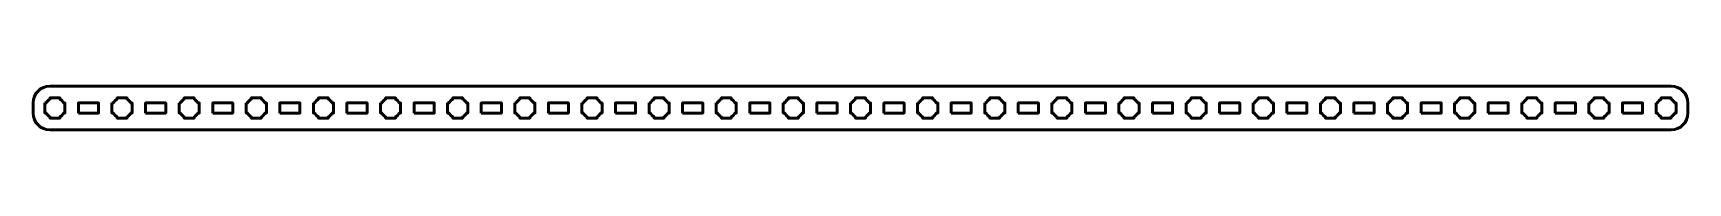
# Model space of a CAD drawing. Header units: centimetres. Extents: x -35.1 to 14.2, y -15.5 to -14.2.
import ezdxf

# ---------------------------------------------------------------- set-up
doc = ezdxf.new("R2010")
doc.units = ezdxf.units.CM
doc.header["$MEASUREMENT"] = 0
doc.layers.add('Layer 1', color=7, linetype='Continuous')

msp = doc.modelspace()

# ---------------------------------------------------------------- linework, layer by layer
at = {"layer": 'Layer 1', "color": 250, "lineweight": 53}
for points in [[(-33.8, -15), (-33.2, -15), (-33.2, -14.7), (-33.8, -14.7), (-33.8, -15)], [(-31.8, -15), (-31.2, -15), (-31.2, -14.7), (-31.8, -14.7), (-31.8, -15)], [(-29.8, -15), (-29.2, -15), (-29.2, -14.7), (-29.8, -14.7), (-29.8, -15)], [(-27.8, -15), (-27.2, -15), (-27.2, -14.7), (-27.8, -14.7), (-27.8, -15)], [(-25.8, -15), (-25.2, -15), (-25.2, -14.7), (-25.8, -14.7), (-25.8, -15)], [(-23.8, -15), (-23.2, -15), (-23.2, -14.7), (-23.8, -14.7), (-23.8, -15)], [(-21.8, -15), (-21.2, -15), (-21.2, -14.7), (-21.8, -14.7), (-21.8, -15)], [(-19.8, -15), (-19.2, -15), (-19.2, -14.7), (-19.8, -14.7), (-19.8, -15)], [(-17.8, -15), (-17.2, -15), (-17.2, -14.7), (-17.8, -14.7), (-17.8, -15)], [(-15.8, -15), (-15.2, -15), (-15.2, -14.7), (-15.8, -14.7), (-15.8, -15)], [(-13.8, -15), (-13.2, -15), (-13.2, -14.7), (-13.8, -14.7), (-13.8, -15)], [(-11.8, -15), (-11.2, -15), (-11.2, -14.7), (-11.8, -14.7), (-11.8, -15)], [(-9.8, -15), (-9.2, -15), (-9.2, -14.7), (-9.8, -14.7), (-9.8, -15)], [(-7.8, -15), (-7.2, -15), (-7.2, -14.7), (-7.8, -14.7), (-7.8, -15)], [(-5.8, -15), (-5.2, -15), (-5.2, -14.7), (-5.8, -14.7), (-5.8, -15)], [(-3.8, -15), (-3.2, -15), (-3.2, -14.7), (-3.8, -14.7), (-3.8, -15)], [(-1.8, -15), (-1.2, -15), (-1.2, -14.7), (-1.8, -14.7), (-1.8, -15)], [(0.2, -15), (0.8, -15), (0.8, -14.7), (0.2, -14.7), (0.2, -15)], [(2.2, -15), (2.8, -15), (2.8, -14.7), (2.2, -14.7), (2.2, -15)], [(4.2, -15), (4.8, -15), (4.8, -14.7), (4.2, -14.7), (4.2, -15)], [(6.2, -15), (6.8, -15), (6.8, -14.7), (6.2, -14.7), (6.2, -15)], [(8.2, -15), (8.8, -15), (8.8, -14.7), (8.2, -14.7), (8.2, -15)], [(10.2, -15), (10.8, -15), (10.8, -14.7), (10.2, -14.7), (10.2, -15)], [(12.2, -15), (12.8, -15), (12.8, -14.7), (12.2, -14.7), (12.2, -15)]]:
    msp.add_lwpolyline(points, close=True, dxfattribs=at)
msp.add_open_spline([(-35.15, -15), (-35.15, -15), (-35.15, -14.7), (-35.15, -14.7), (-35.15, -14.7), (-35.15, -14.42391), (-34.92609, -14.2), (-34.65, -14.2), (-34.65, -14.2), (-34.65, -14.2), (13.65, -14.2), (13.65, -14.2), (13.65, -14.2), (13.92609, -14.2), (14.15, -14.42391), (14.15, -14.7), (14.15, -14.7), (14.15, -14.7), (14.15, -15), (14.15, -15), (14.15, -15), (14.15, -15.27609), (13.92609, -15.5), (13.65, -15.5), (13.65, -15.5), (13.65, -15.5), (-34.65, -15.5), (-34.65, -15.5), (-34.65, -15.5), (-34.92609, -15.5), (-35.15, -15.27609), (-35.15, -15)], degree=3, knots=[0, 0, 0, 0, 0.125, 0.125, 0.125, 0.125, 0.25, 0.25, 0.25, 0.25, 0.375, 0.375, 0.375, 0.375, 0.5, 0.5, 0.5, 0.5, 0.625, 0.625, 0.625, 0.625, 0.75, 0.75, 0.75, 0.75, 0.875, 0.875, 0.875, 0.875, 1, 1, 1, 1], dxfattribs=at)
at = {"layer": 'Layer 1', "lineweight": 53}
for points in [[(-34.8, -14.7), (-34.8, -14.7), (-34.75985, -14.7), (-34.75985, -14.7), (-34.75985, -14.7), (-34.7335, -14.65447), (-34.69553, -14.6165), (-34.65, -14.59015), (-34.65, -14.59015), (-34.65, -14.59015), (-34.65, -14.55), (-34.65, -14.55), (-34.65, -14.55), (-34.65, -14.55), (-34.5, -14.55), (-34.5, -14.55), (-34.5, -14.55), (-34.5, -14.55), (-34.35, -14.55), (-34.35, -14.55), (-34.35, -14.55), (-34.35, -14.55), (-34.35, -14.59015), (-34.35, -14.59015), (-34.35, -14.59015), (-34.30447, -14.6165), (-34.2665, -14.65447), (-34.24015, -14.7), (-34.24015, -14.7), (-34.24015, -14.7), (-34.2, -14.7), (-34.2, -14.7), (-34.2, -14.7), (-34.2, -14.7), (-34.2, -14.85), (-34.2, -14.85), (-34.2, -14.85), (-34.2, -14.85), (-34.2, -15), (-34.2, -15), (-34.2, -15), (-34.2, -15), (-34.24015, -15), (-34.24015, -15), (-34.24015, -15), (-34.2665, -15.04553), (-34.30447, -15.0835), (-34.35, -15.10985), (-34.35, -15.10985), (-34.35, -15.10985), (-34.35, -15.15), (-34.35, -15.15), (-34.35, -15.15), (-34.35, -15.15), (-34.5, -15.15), (-34.5, -15.15), (-34.5, -15.15), (-34.5, -15.15), (-34.65, -15.15), (-34.65, -15.15), (-34.65, -15.15), (-34.65, -15.15), (-34.65, -15.10985), (-34.65, -15.10985), (-34.65, -15.10985), (-34.69553, -15.0835), (-34.7335, -15.04553), (-34.75985, -15), (-34.75985, -15), (-34.75985, -15), (-34.8, -15), (-34.8, -15), (-34.8, -15), (-34.8, -15), (-34.8, -14.85), (-34.8, -14.85), (-34.8, -14.85), (-34.8, -14.85), (-34.8, -14.7), (-34.8, -14.7)], [(-32.8, -14.7), (-32.8, -14.7), (-32.75985, -14.7), (-32.75985, -14.7), (-32.75985, -14.7), (-32.7335, -14.65447), (-32.69553, -14.6165), (-32.65, -14.59015), (-32.65, -14.59015), (-32.65, -14.59015), (-32.65, -14.55), (-32.65, -14.55), (-32.65, -14.55), (-32.65, -14.55), (-32.5, -14.55), (-32.5, -14.55), (-32.5, -14.55), (-32.5, -14.55), (-32.35, -14.55), (-32.35, -14.55), (-32.35, -14.55), (-32.35, -14.55), (-32.35, -14.59015), (-32.35, -14.59015), (-32.35, -14.59015), (-32.30447, -14.6165), (-32.2665, -14.65447), (-32.24015, -14.7), (-32.24015, -14.7), (-32.24015, -14.7), (-32.2, -14.7), (-32.2, -14.7), (-32.2, -14.7), (-32.2, -14.7), (-32.2, -14.85), (-32.2, -14.85), (-32.2, -14.85), (-32.2, -14.85), (-32.2, -15), (-32.2, -15), (-32.2, -15), (-32.2, -15), (-32.24015, -15), (-32.24015, -15), (-32.24015, -15), (-32.2665, -15.04553), (-32.30447, -15.0835), (-32.35, -15.10985), (-32.35, -15.10985), (-32.35, -15.10985), (-32.35, -15.15), (-32.35, -15.15), (-32.35, -15.15), (-32.35, -15.15), (-32.5, -15.15), (-32.5, -15.15), (-32.5, -15.15), (-32.5, -15.15), (-32.65, -15.15), (-32.65, -15.15), (-32.65, -15.15), (-32.65, -15.15), (-32.65, -15.10985), (-32.65, -15.10985), (-32.65, -15.10985), (-32.69553, -15.0835), (-32.7335, -15.04553), (-32.75985, -15), (-32.75985, -15), (-32.75985, -15), (-32.8, -15), (-32.8, -15), (-32.8, -15), (-32.8, -15), (-32.8, -14.85), (-32.8, -14.85), (-32.8, -14.85), (-32.8, -14.85), (-32.8, -14.7), (-32.8, -14.7)], [(-30.8, -14.7), (-30.8, -14.7), (-30.75985, -14.7), (-30.75985, -14.7), (-30.75985, -14.7), (-30.7335, -14.65447), (-30.69553, -14.6165), (-30.65, -14.59015), (-30.65, -14.59015), (-30.65, -14.59015), (-30.65, -14.55), (-30.65, -14.55), (-30.65, -14.55), (-30.65, -14.55), (-30.5, -14.55), (-30.5, -14.55), (-30.5, -14.55), (-30.5, -14.55), (-30.35, -14.55), (-30.35, -14.55), (-30.35, -14.55), (-30.35, -14.55), (-30.35, -14.59015), (-30.35, -14.59015), (-30.35, -14.59015), (-30.30447, -14.6165), (-30.2665, -14.65447), (-30.24015, -14.7), (-30.24015, -14.7), (-30.24015, -14.7), (-30.2, -14.7), (-30.2, -14.7), (-30.2, -14.7), (-30.2, -14.7), (-30.2, -14.85), (-30.2, -14.85), (-30.2, -14.85), (-30.2, -14.85), (-30.2, -15), (-30.2, -15), (-30.2, -15), (-30.2, -15), (-30.24015, -15), (-30.24015, -15), (-30.24015, -15), (-30.2665, -15.04553), (-30.30447, -15.0835), (-30.35, -15.10985), (-30.35, -15.10985), (-30.35, -15.10985), (-30.35, -15.15), (-30.35, -15.15), (-30.35, -15.15), (-30.35, -15.15), (-30.5, -15.15), (-30.5, -15.15), (-30.5, -15.15), (-30.5, -15.15), (-30.65, -15.15), (-30.65, -15.15), (-30.65, -15.15), (-30.65, -15.15), (-30.65, -15.10985), (-30.65, -15.10985), (-30.65, -15.10985), (-30.69553, -15.0835), (-30.7335, -15.04553), (-30.75985, -15), (-30.75985, -15), (-30.75985, -15), (-30.8, -15), (-30.8, -15), (-30.8, -15), (-30.8, -15), (-30.8, -14.85), (-30.8, -14.85), (-30.8, -14.85), (-30.8, -14.85), (-30.8, -14.7), (-30.8, -14.7)], [(-28.8, -14.7), (-28.8, -14.7), (-28.75985, -14.7), (-28.75985, -14.7), (-28.75985, -14.7), (-28.7335, -14.65447), (-28.69553, -14.6165), (-28.65, -14.59015), (-28.65, -14.59015), (-28.65, -14.59015), (-28.65, -14.55), (-28.65, -14.55), (-28.65, -14.55), (-28.65, -14.55), (-28.5, -14.55), (-28.5, -14.55), (-28.5, -14.55), (-28.5, -14.55), (-28.35, -14.55), (-28.35, -14.55), (-28.35, -14.55), (-28.35, -14.55), (-28.35, -14.59015), (-28.35, -14.59015), (-28.35, -14.59015), (-28.30447, -14.6165), (-28.2665, -14.65447), (-28.24015, -14.7), (-28.24015, -14.7), (-28.24015, -14.7), (-28.2, -14.7), (-28.2, -14.7), (-28.2, -14.7), (-28.2, -14.7), (-28.2, -14.85), (-28.2, -14.85), (-28.2, -14.85), (-28.2, -14.85), (-28.2, -15), (-28.2, -15), (-28.2, -15), (-28.2, -15), (-28.24015, -15), (-28.24015, -15), (-28.24015, -15), (-28.2665, -15.04553), (-28.30447, -15.0835), (-28.35, -15.10985), (-28.35, -15.10985), (-28.35, -15.10985), (-28.35, -15.15), (-28.35, -15.15), (-28.35, -15.15), (-28.35, -15.15), (-28.5, -15.15), (-28.5, -15.15), (-28.5, -15.15), (-28.5, -15.15), (-28.65, -15.15), (-28.65, -15.15), (-28.65, -15.15), (-28.65, -15.15), (-28.65, -15.10985), (-28.65, -15.10985), (-28.65, -15.10985), (-28.69553, -15.0835), (-28.7335, -15.04553), (-28.75985, -15), (-28.75985, -15), (-28.75985, -15), (-28.8, -15), (-28.8, -15), (-28.8, -15), (-28.8, -15), (-28.8, -14.85), (-28.8, -14.85), (-28.8, -14.85), (-28.8, -14.85), (-28.8, -14.7), (-28.8, -14.7)], [(-26.8, -14.7), (-26.8, -14.7), (-26.75985, -14.7), (-26.75985, -14.7), (-26.75985, -14.7), (-26.7335, -14.65447), (-26.69553, -14.6165), (-26.65, -14.59015), (-26.65, -14.59015), (-26.65, -14.59015), (-26.65, -14.55), (-26.65, -14.55), (-26.65, -14.55), (-26.65, -14.55), (-26.5, -14.55), (-26.5, -14.55), (-26.5, -14.55), (-26.5, -14.55), (-26.35, -14.55), (-26.35, -14.55), (-26.35, -14.55), (-26.35, -14.55), (-26.35, -14.59015), (-26.35, -14.59015), (-26.35, -14.59015), (-26.30447, -14.6165), (-26.2665, -14.65447), (-26.24015, -14.7), (-26.24015, -14.7), (-26.24015, -14.7), (-26.2, -14.7), (-26.2, -14.7), (-26.2, -14.7), (-26.2, -14.7), (-26.2, -14.85), (-26.2, -14.85), (-26.2, -14.85), (-26.2, -14.85), (-26.2, -15), (-26.2, -15), (-26.2, -15), (-26.2, -15), (-26.24015, -15), (-26.24015, -15), (-26.24015, -15), (-26.2665, -15.04553), (-26.30447, -15.0835), (-26.35, -15.10985), (-26.35, -15.10985), (-26.35, -15.10985), (-26.35, -15.15), (-26.35, -15.15), (-26.35, -15.15), (-26.35, -15.15), (-26.5, -15.15), (-26.5, -15.15), (-26.5, -15.15), (-26.5, -15.15), (-26.65, -15.15), (-26.65, -15.15), (-26.65, -15.15), (-26.65, -15.15), (-26.65, -15.10985), (-26.65, -15.10985), (-26.65, -15.10985), (-26.69553, -15.0835), (-26.7335, -15.04553), (-26.75985, -15), (-26.75985, -15), (-26.75985, -15), (-26.8, -15), (-26.8, -15), (-26.8, -15), (-26.8, -15), (-26.8, -14.85), (-26.8, -14.85), (-26.8, -14.85), (-26.8, -14.85), (-26.8, -14.7), (-26.8, -14.7)], [(-24.8, -14.7), (-24.8, -14.7), (-24.75985, -14.7), (-24.75985, -14.7), (-24.75985, -14.7), (-24.7335, -14.65447), (-24.69553, -14.6165), (-24.65, -14.59015), (-24.65, -14.59015), (-24.65, -14.59015), (-24.65, -14.55), (-24.65, -14.55), (-24.65, -14.55), (-24.65, -14.55), (-24.5, -14.55), (-24.5, -14.55), (-24.5, -14.55), (-24.5, -14.55), (-24.35, -14.55), (-24.35, -14.55), (-24.35, -14.55), (-24.35, -14.55), (-24.35, -14.59015), (-24.35, -14.59015), (-24.35, -14.59015), (-24.30447, -14.6165), (-24.2665, -14.65447), (-24.24015, -14.7), (-24.24015, -14.7), (-24.24015, -14.7), (-24.2, -14.7), (-24.2, -14.7), (-24.2, -14.7), (-24.2, -14.7), (-24.2, -14.85), (-24.2, -14.85), (-24.2, -14.85), (-24.2, -14.85), (-24.2, -15), (-24.2, -15), (-24.2, -15), (-24.2, -15), (-24.24015, -15), (-24.24015, -15), (-24.24015, -15), (-24.2665, -15.04553), (-24.30447, -15.0835), (-24.35, -15.10985), (-24.35, -15.10985), (-24.35, -15.10985), (-24.35, -15.15), (-24.35, -15.15), (-24.35, -15.15), (-24.35, -15.15), (-24.5, -15.15), (-24.5, -15.15), (-24.5, -15.15), (-24.5, -15.15), (-24.65, -15.15), (-24.65, -15.15), (-24.65, -15.15), (-24.65, -15.15), (-24.65, -15.10985), (-24.65, -15.10985), (-24.65, -15.10985), (-24.69553, -15.0835), (-24.7335, -15.04553), (-24.75985, -15), (-24.75985, -15), (-24.75985, -15), (-24.8, -15), (-24.8, -15), (-24.8, -15), (-24.8, -15), (-24.8, -14.85), (-24.8, -14.85), (-24.8, -14.85), (-24.8, -14.85), (-24.8, -14.7), (-24.8, -14.7)], [(-22.8, -14.7), (-22.8, -14.7), (-22.75985, -14.7), (-22.75985, -14.7), (-22.75985, -14.7), (-22.7335, -14.65447), (-22.69553, -14.6165), (-22.65, -14.59015), (-22.65, -14.59015), (-22.65, -14.59015), (-22.65, -14.55), (-22.65, -14.55), (-22.65, -14.55), (-22.65, -14.55), (-22.5, -14.55), (-22.5, -14.55), (-22.5, -14.55), (-22.5, -14.55), (-22.35, -14.55), (-22.35, -14.55), (-22.35, -14.55), (-22.35, -14.55), (-22.35, -14.59015), (-22.35, -14.59015), (-22.35, -14.59015), (-22.30447, -14.6165), (-22.2665, -14.65447), (-22.24015, -14.7), (-22.24015, -14.7), (-22.24015, -14.7), (-22.2, -14.7), (-22.2, -14.7), (-22.2, -14.7), (-22.2, -14.7), (-22.2, -14.85), (-22.2, -14.85), (-22.2, -14.85), (-22.2, -14.85), (-22.2, -15), (-22.2, -15), (-22.2, -15), (-22.2, -15), (-22.24015, -15), (-22.24015, -15), (-22.24015, -15), (-22.2665, -15.04553), (-22.30447, -15.0835), (-22.35, -15.10985), (-22.35, -15.10985), (-22.35, -15.10985), (-22.35, -15.15), (-22.35, -15.15), (-22.35, -15.15), (-22.35, -15.15), (-22.5, -15.15), (-22.5, -15.15), (-22.5, -15.15), (-22.5, -15.15), (-22.65, -15.15), (-22.65, -15.15), (-22.65, -15.15), (-22.65, -15.15), (-22.65, -15.10985), (-22.65, -15.10985), (-22.65, -15.10985), (-22.69553, -15.0835), (-22.7335, -15.04553), (-22.75985, -15), (-22.75985, -15), (-22.75985, -15), (-22.8, -15), (-22.8, -15), (-22.8, -15), (-22.8, -15), (-22.8, -14.85), (-22.8, -14.85), (-22.8, -14.85), (-22.8, -14.85), (-22.8, -14.7), (-22.8, -14.7)], [(-20.8, -14.7), (-20.8, -14.7), (-20.75985, -14.7), (-20.75985, -14.7), (-20.75985, -14.7), (-20.7335, -14.65447), (-20.69553, -14.6165), (-20.65, -14.59015), (-20.65, -14.59015), (-20.65, -14.59015), (-20.65, -14.55), (-20.65, -14.55), (-20.65, -14.55), (-20.65, -14.55), (-20.5, -14.55), (-20.5, -14.55), (-20.5, -14.55), (-20.5, -14.55), (-20.35, -14.55), (-20.35, -14.55), (-20.35, -14.55), (-20.35, -14.55), (-20.35, -14.59015), (-20.35, -14.59015), (-20.35, -14.59015), (-20.30447, -14.6165), (-20.2665, -14.65447), (-20.24015, -14.7), (-20.24015, -14.7), (-20.24015, -14.7), (-20.2, -14.7), (-20.2, -14.7), (-20.2, -14.7), (-20.2, -14.7), (-20.2, -14.85), (-20.2, -14.85), (-20.2, -14.85), (-20.2, -14.85), (-20.2, -15), (-20.2, -15), (-20.2, -15), (-20.2, -15), (-20.24015, -15), (-20.24015, -15), (-20.24015, -15), (-20.2665, -15.04553), (-20.30447, -15.0835), (-20.35, -15.10985), (-20.35, -15.10985), (-20.35, -15.10985), (-20.35, -15.15), (-20.35, -15.15), (-20.35, -15.15), (-20.35, -15.15), (-20.5, -15.15), (-20.5, -15.15), (-20.5, -15.15), (-20.5, -15.15), (-20.65, -15.15), (-20.65, -15.15), (-20.65, -15.15), (-20.65, -15.15), (-20.65, -15.10985), (-20.65, -15.10985), (-20.65, -15.10985), (-20.69553, -15.0835), (-20.7335, -15.04553), (-20.75985, -15), (-20.75985, -15), (-20.75985, -15), (-20.8, -15), (-20.8, -15), (-20.8, -15), (-20.8, -15), (-20.8, -14.85), (-20.8, -14.85), (-20.8, -14.85), (-20.8, -14.85), (-20.8, -14.7), (-20.8, -14.7)], [(-18.8, -14.7), (-18.8, -14.7), (-18.75985, -14.7), (-18.75985, -14.7), (-18.75985, -14.7), (-18.7335, -14.65447), (-18.69553, -14.6165), (-18.65, -14.59015), (-18.65, -14.59015), (-18.65, -14.59015), (-18.65, -14.55), (-18.65, -14.55), (-18.65, -14.55), (-18.65, -14.55), (-18.5, -14.55), (-18.5, -14.55), (-18.5, -14.55), (-18.5, -14.55), (-18.35, -14.55), (-18.35, -14.55), (-18.35, -14.55), (-18.35, -14.55), (-18.35, -14.59015), (-18.35, -14.59015), (-18.35, -14.59015), (-18.30447, -14.6165), (-18.2665, -14.65447), (-18.24015, -14.7), (-18.24015, -14.7), (-18.24015, -14.7), (-18.2, -14.7), (-18.2, -14.7), (-18.2, -14.7), (-18.2, -14.7), (-18.2, -14.85), (-18.2, -14.85), (-18.2, -14.85), (-18.2, -14.85), (-18.2, -15), (-18.2, -15), (-18.2, -15), (-18.2, -15), (-18.24015, -15), (-18.24015, -15), (-18.24015, -15), (-18.2665, -15.04553), (-18.30447, -15.0835), (-18.35, -15.10985), (-18.35, -15.10985), (-18.35, -15.10985), (-18.35, -15.15), (-18.35, -15.15), (-18.35, -15.15), (-18.35, -15.15), (-18.5, -15.15), (-18.5, -15.15), (-18.5, -15.15), (-18.5, -15.15), (-18.65, -15.15), (-18.65, -15.15), (-18.65, -15.15), (-18.65, -15.15), (-18.65, -15.10985), (-18.65, -15.10985), (-18.65, -15.10985), (-18.69553, -15.0835), (-18.7335, -15.04553), (-18.75985, -15), (-18.75985, -15), (-18.75985, -15), (-18.8, -15), (-18.8, -15), (-18.8, -15), (-18.8, -15), (-18.8, -14.85), (-18.8, -14.85), (-18.8, -14.85), (-18.8, -14.85), (-18.8, -14.7), (-18.8, -14.7)], [(-16.8, -14.7), (-16.8, -14.7), (-16.75985, -14.7), (-16.75985, -14.7), (-16.75985, -14.7), (-16.7335, -14.65447), (-16.69553, -14.6165), (-16.65, -14.59015), (-16.65, -14.59015), (-16.65, -14.59015), (-16.65, -14.55), (-16.65, -14.55), (-16.65, -14.55), (-16.65, -14.55), (-16.5, -14.55), (-16.5, -14.55), (-16.5, -14.55), (-16.5, -14.55), (-16.35, -14.55), (-16.35, -14.55), (-16.35, -14.55), (-16.35, -14.55), (-16.35, -14.59015), (-16.35, -14.59015), (-16.35, -14.59015), (-16.30447, -14.6165), (-16.2665, -14.65447), (-16.24015, -14.7), (-16.24015, -14.7), (-16.24015, -14.7), (-16.2, -14.7), (-16.2, -14.7), (-16.2, -14.7), (-16.2, -14.7), (-16.2, -14.85), (-16.2, -14.85), (-16.2, -14.85), (-16.2, -14.85), (-16.2, -15), (-16.2, -15), (-16.2, -15), (-16.2, -15), (-16.24015, -15), (-16.24015, -15), (-16.24015, -15), (-16.2665, -15.04553), (-16.30447, -15.0835), (-16.35, -15.10985), (-16.35, -15.10985), (-16.35, -15.10985), (-16.35, -15.15), (-16.35, -15.15), (-16.35, -15.15), (-16.35, -15.15), (-16.5, -15.15), (-16.5, -15.15), (-16.5, -15.15), (-16.5, -15.15), (-16.65, -15.15), (-16.65, -15.15), (-16.65, -15.15), (-16.65, -15.15), (-16.65, -15.10985), (-16.65, -15.10985), (-16.65, -15.10985), (-16.69553, -15.0835), (-16.7335, -15.04553), (-16.75985, -15), (-16.75985, -15), (-16.75985, -15), (-16.8, -15), (-16.8, -15), (-16.8, -15), (-16.8, -15), (-16.8, -14.85), (-16.8, -14.85), (-16.8, -14.85), (-16.8, -14.85), (-16.8, -14.7), (-16.8, -14.7)], [(-14.8, -14.7), (-14.8, -14.7), (-14.75985, -14.7), (-14.75985, -14.7), (-14.75985, -14.7), (-14.7335, -14.65447), (-14.69553, -14.6165), (-14.65, -14.59015), (-14.65, -14.59015), (-14.65, -14.59015), (-14.65, -14.55), (-14.65, -14.55), (-14.65, -14.55), (-14.65, -14.55), (-14.5, -14.55), (-14.5, -14.55), (-14.5, -14.55), (-14.5, -14.55), (-14.35, -14.55), (-14.35, -14.55), (-14.35, -14.55), (-14.35, -14.55), (-14.35, -14.59015), (-14.35, -14.59015), (-14.35, -14.59015), (-14.30447, -14.6165), (-14.2665, -14.65447), (-14.24015, -14.7), (-14.24015, -14.7), (-14.24015, -14.7), (-14.2, -14.7), (-14.2, -14.7), (-14.2, -14.7), (-14.2, -14.7), (-14.2, -14.85), (-14.2, -14.85), (-14.2, -14.85), (-14.2, -14.85), (-14.2, -15), (-14.2, -15), (-14.2, -15), (-14.2, -15), (-14.24015, -15), (-14.24015, -15), (-14.24015, -15), (-14.2665, -15.04553), (-14.30447, -15.0835), (-14.35, -15.10985), (-14.35, -15.10985), (-14.35, -15.10985), (-14.35, -15.15), (-14.35, -15.15), (-14.35, -15.15), (-14.35, -15.15), (-14.5, -15.15), (-14.5, -15.15), (-14.5, -15.15), (-14.5, -15.15), (-14.65, -15.15), (-14.65, -15.15), (-14.65, -15.15), (-14.65, -15.15), (-14.65, -15.10985), (-14.65, -15.10985), (-14.65, -15.10985), (-14.69553, -15.0835), (-14.7335, -15.04553), (-14.75985, -15), (-14.75985, -15), (-14.75985, -15), (-14.8, -15), (-14.8, -15), (-14.8, -15), (-14.8, -15), (-14.8, -14.85), (-14.8, -14.85), (-14.8, -14.85), (-14.8, -14.85), (-14.8, -14.7), (-14.8, -14.7)], [(-12.8, -14.7), (-12.8, -14.7), (-12.75985, -14.7), (-12.75985, -14.7), (-12.75985, -14.7), (-12.7335, -14.65447), (-12.69553, -14.6165), (-12.65, -14.59015), (-12.65, -14.59015), (-12.65, -14.59015), (-12.65, -14.55), (-12.65, -14.55), (-12.65, -14.55), (-12.65, -14.55), (-12.5, -14.55), (-12.5, -14.55), (-12.5, -14.55), (-12.5, -14.55), (-12.35, -14.55), (-12.35, -14.55), (-12.35, -14.55), (-12.35, -14.55), (-12.35, -14.59015), (-12.35, -14.59015), (-12.35, -14.59015), (-12.30447, -14.6165), (-12.2665, -14.65447), (-12.24015, -14.7), (-12.24015, -14.7), (-12.24015, -14.7), (-12.2, -14.7), (-12.2, -14.7), (-12.2, -14.7), (-12.2, -14.7), (-12.2, -14.85), (-12.2, -14.85), (-12.2, -14.85), (-12.2, -14.85), (-12.2, -15), (-12.2, -15), (-12.2, -15), (-12.2, -15), (-12.24015, -15), (-12.24015, -15), (-12.24015, -15), (-12.2665, -15.04553), (-12.30447, -15.0835), (-12.35, -15.10985), (-12.35, -15.10985), (-12.35, -15.10985), (-12.35, -15.15), (-12.35, -15.15), (-12.35, -15.15), (-12.35, -15.15), (-12.5, -15.15), (-12.5, -15.15), (-12.5, -15.15), (-12.5, -15.15), (-12.65, -15.15), (-12.65, -15.15), (-12.65, -15.15), (-12.65, -15.15), (-12.65, -15.10985), (-12.65, -15.10985), (-12.65, -15.10985), (-12.69553, -15.0835), (-12.7335, -15.04553), (-12.75985, -15), (-12.75985, -15), (-12.75985, -15), (-12.8, -15), (-12.8, -15), (-12.8, -15), (-12.8, -15), (-12.8, -14.85), (-12.8, -14.85), (-12.8, -14.85), (-12.8, -14.85), (-12.8, -14.7), (-12.8, -14.7)], [(-10.8, -14.7), (-10.8, -14.7), (-10.75985, -14.7), (-10.75985, -14.7), (-10.75985, -14.7), (-10.7335, -14.65447), (-10.69553, -14.6165), (-10.65, -14.59015), (-10.65, -14.59015), (-10.65, -14.59015), (-10.65, -14.55), (-10.65, -14.55), (-10.65, -14.55), (-10.65, -14.55), (-10.5, -14.55), (-10.5, -14.55), (-10.5, -14.55), (-10.5, -14.55), (-10.35, -14.55), (-10.35, -14.55), (-10.35, -14.55), (-10.35, -14.55), (-10.35, -14.59015), (-10.35, -14.59015), (-10.35, -14.59015), (-10.30447, -14.6165), (-10.2665, -14.65447), (-10.24015, -14.7), (-10.24015, -14.7), (-10.24015, -14.7), (-10.2, -14.7), (-10.2, -14.7), (-10.2, -14.7), (-10.2, -14.7), (-10.2, -14.85), (-10.2, -14.85), (-10.2, -14.85), (-10.2, -14.85), (-10.2, -15), (-10.2, -15), (-10.2, -15), (-10.2, -15), (-10.24015, -15), (-10.24015, -15), (-10.24015, -15), (-10.2665, -15.04553), (-10.30447, -15.0835), (-10.35, -15.10985), (-10.35, -15.10985), (-10.35, -15.10985), (-10.35, -15.15), (-10.35, -15.15), (-10.35, -15.15), (-10.35, -15.15), (-10.5, -15.15), (-10.5, -15.15), (-10.5, -15.15), (-10.5, -15.15), (-10.65, -15.15), (-10.65, -15.15), (-10.65, -15.15), (-10.65, -15.15), (-10.65, -15.10985), (-10.65, -15.10985), (-10.65, -15.10985), (-10.69553, -15.0835), (-10.7335, -15.04553), (-10.75985, -15), (-10.75985, -15), (-10.75985, -15), (-10.8, -15), (-10.8, -15), (-10.8, -15), (-10.8, -15), (-10.8, -14.85), (-10.8, -14.85), (-10.8, -14.85), (-10.8, -14.85), (-10.8, -14.7), (-10.8, -14.7)], [(-8.8, -14.7), (-8.8, -14.7), (-8.75985, -14.7), (-8.75985, -14.7), (-8.75985, -14.7), (-8.7335, -14.65447), (-8.69553, -14.6165), (-8.65, -14.59015), (-8.65, -14.59015), (-8.65, -14.59015), (-8.65, -14.55), (-8.65, -14.55), (-8.65, -14.55), (-8.65, -14.55), (-8.5, -14.55), (-8.5, -14.55), (-8.5, -14.55), (-8.5, -14.55), (-8.35, -14.55), (-8.35, -14.55), (-8.35, -14.55), (-8.35, -14.55), (-8.35, -14.59015), (-8.35, -14.59015), (-8.35, -14.59015), (-8.30447, -14.6165), (-8.2665, -14.65447), (-8.24015, -14.7), (-8.24015, -14.7), (-8.24015, -14.7), (-8.2, -14.7), (-8.2, -14.7), (-8.2, -14.7), (-8.2, -14.7), (-8.2, -14.85), (-8.2, -14.85), (-8.2, -14.85), (-8.2, -14.85), (-8.2, -15), (-8.2, -15), (-8.2, -15), (-8.2, -15), (-8.24015, -15), (-8.24015, -15), (-8.24015, -15), (-8.2665, -15.04553), (-8.30447, -15.0835), (-8.35, -15.10985), (-8.35, -15.10985), (-8.35, -15.10985), (-8.35, -15.15), (-8.35, -15.15), (-8.35, -15.15), (-8.35, -15.15), (-8.5, -15.15), (-8.5, -15.15), (-8.5, -15.15), (-8.5, -15.15), (-8.65, -15.15), (-8.65, -15.15), (-8.65, -15.15), (-8.65, -15.15), (-8.65, -15.10985), (-8.65, -15.10985), (-8.65, -15.10985), (-8.69553, -15.0835), (-8.7335, -15.04553), (-8.75985, -15), (-8.75985, -15), (-8.75985, -15), (-8.8, -15), (-8.8, -15), (-8.8, -15), (-8.8, -15), (-8.8, -14.85), (-8.8, -14.85), (-8.8, -14.85), (-8.8, -14.85), (-8.8, -14.7), (-8.8, -14.7)], [(-6.8, -14.7), (-6.8, -14.7), (-6.75985, -14.7), (-6.75985, -14.7), (-6.75985, -14.7), (-6.7335, -14.65447), (-6.69553, -14.6165), (-6.65, -14.59015), (-6.65, -14.59015), (-6.65, -14.59015), (-6.65, -14.55), (-6.65, -14.55), (-6.65, -14.55), (-6.65, -14.55), (-6.5, -14.55), (-6.5, -14.55), (-6.5, -14.55), (-6.5, -14.55), (-6.35, -14.55), (-6.35, -14.55), (-6.35, -14.55), (-6.35, -14.55), (-6.35, -14.59015), (-6.35, -14.59015), (-6.35, -14.59015), (-6.30447, -14.6165), (-6.2665, -14.65447), (-6.24015, -14.7), (-6.24015, -14.7), (-6.24015, -14.7), (-6.2, -14.7), (-6.2, -14.7), (-6.2, -14.7), (-6.2, -14.7), (-6.2, -14.85), (-6.2, -14.85), (-6.2, -14.85), (-6.2, -14.85), (-6.2, -15), (-6.2, -15), (-6.2, -15), (-6.2, -15), (-6.24015, -15), (-6.24015, -15), (-6.24015, -15), (-6.2665, -15.04553), (-6.30447, -15.0835), (-6.35, -15.10985), (-6.35, -15.10985), (-6.35, -15.10985), (-6.35, -15.15), (-6.35, -15.15), (-6.35, -15.15), (-6.35, -15.15), (-6.5, -15.15), (-6.5, -15.15), (-6.5, -15.15), (-6.5, -15.15), (-6.65, -15.15), (-6.65, -15.15), (-6.65, -15.15), (-6.65, -15.15), (-6.65, -15.10985), (-6.65, -15.10985), (-6.65, -15.10985), (-6.69553, -15.0835), (-6.7335, -15.04553), (-6.75985, -15), (-6.75985, -15), (-6.75985, -15), (-6.8, -15), (-6.8, -15), (-6.8, -15), (-6.8, -15), (-6.8, -14.85), (-6.8, -14.85), (-6.8, -14.85), (-6.8, -14.85), (-6.8, -14.7), (-6.8, -14.7)], [(-4.8, -14.7), (-4.8, -14.7), (-4.75985, -14.7), (-4.75985, -14.7), (-4.75985, -14.7), (-4.7335, -14.65447), (-4.69553, -14.6165), (-4.65, -14.59015), (-4.65, -14.59015), (-4.65, -14.59015), (-4.65, -14.55), (-4.65, -14.55), (-4.65, -14.55), (-4.65, -14.55), (-4.5, -14.55), (-4.5, -14.55), (-4.5, -14.55), (-4.5, -14.55), (-4.35, -14.55), (-4.35, -14.55), (-4.35, -14.55), (-4.35, -14.55), (-4.35, -14.59015), (-4.35, -14.59015), (-4.35, -14.59015), (-4.30447, -14.6165), (-4.2665, -14.65447), (-4.24015, -14.7), (-4.24015, -14.7), (-4.24015, -14.7), (-4.2, -14.7), (-4.2, -14.7), (-4.2, -14.7), (-4.2, -14.7), (-4.2, -14.85), (-4.2, -14.85), (-4.2, -14.85), (-4.2, -14.85), (-4.2, -15), (-4.2, -15), (-4.2, -15), (-4.2, -15), (-4.24015, -15), (-4.24015, -15), (-4.24015, -15), (-4.2665, -15.04553), (-4.30447, -15.0835), (-4.35, -15.10985), (-4.35, -15.10985), (-4.35, -15.10985), (-4.35, -15.15), (-4.35, -15.15), (-4.35, -15.15), (-4.35, -15.15), (-4.5, -15.15), (-4.5, -15.15), (-4.5, -15.15), (-4.5, -15.15), (-4.65, -15.15), (-4.65, -15.15), (-4.65, -15.15), (-4.65, -15.15), (-4.65, -15.10985), (-4.65, -15.10985), (-4.65, -15.10985), (-4.69553, -15.0835), (-4.7335, -15.04553), (-4.75985, -15), (-4.75985, -15), (-4.75985, -15), (-4.8, -15), (-4.8, -15), (-4.8, -15), (-4.8, -15), (-4.8, -14.85), (-4.8, -14.85), (-4.8, -14.85), (-4.8, -14.85), (-4.8, -14.7), (-4.8, -14.7)], [(-2.8, -14.7), (-2.8, -14.7), (-2.75985, -14.7), (-2.75985, -14.7), (-2.75985, -14.7), (-2.7335, -14.65447), (-2.69553, -14.6165), (-2.65, -14.59015), (-2.65, -14.59015), (-2.65, -14.59015), (-2.65, -14.55), (-2.65, -14.55), (-2.65, -14.55), (-2.65, -14.55), (-2.5, -14.55), (-2.5, -14.55), (-2.5, -14.55), (-2.5, -14.55), (-2.35, -14.55), (-2.35, -14.55), (-2.35, -14.55), (-2.35, -14.55), (-2.35, -14.59015), (-2.35, -14.59015), (-2.35, -14.59015), (-2.30447, -14.6165), (-2.2665, -14.65447), (-2.24015, -14.7), (-2.24015, -14.7), (-2.24015, -14.7), (-2.2, -14.7), (-2.2, -14.7), (-2.2, -14.7), (-2.2, -14.7), (-2.2, -14.85), (-2.2, -14.85), (-2.2, -14.85), (-2.2, -14.85), (-2.2, -15), (-2.2, -15), (-2.2, -15), (-2.2, -15), (-2.24015, -15), (-2.24015, -15), (-2.24015, -15), (-2.2665, -15.04553), (-2.30447, -15.0835), (-2.35, -15.10985), (-2.35, -15.10985), (-2.35, -15.10985), (-2.35, -15.15), (-2.35, -15.15), (-2.35, -15.15), (-2.35, -15.15), (-2.5, -15.15), (-2.5, -15.15), (-2.5, -15.15), (-2.5, -15.15), (-2.65, -15.15), (-2.65, -15.15), (-2.65, -15.15), (-2.65, -15.15), (-2.65, -15.10985), (-2.65, -15.10985), (-2.65, -15.10985), (-2.69553, -15.0835), (-2.7335, -15.04553), (-2.75985, -15), (-2.75985, -15), (-2.75985, -15), (-2.8, -15), (-2.8, -15), (-2.8, -15), (-2.8, -15), (-2.8, -14.85), (-2.8, -14.85), (-2.8, -14.85), (-2.8, -14.85), (-2.8, -14.7), (-2.8, -14.7)], [(-0.8, -14.7), (-0.8, -14.7), (-0.75985, -14.7), (-0.75985, -14.7), (-0.75985, -14.7), (-0.7335, -14.65447), (-0.69553, -14.6165), (-0.65, -14.59015), (-0.65, -14.59015), (-0.65, -14.59015), (-0.65, -14.55), (-0.65, -14.55), (-0.65, -14.55), (-0.65, -14.55), (-0.5, -14.55), (-0.5, -14.55), (-0.5, -14.55), (-0.5, -14.55), (-0.35, -14.55), (-0.35, -14.55), (-0.35, -14.55), (-0.35, -14.55), (-0.35, -14.59015), (-0.35, -14.59015), (-0.35, -14.59015), (-0.30447, -14.6165), (-0.2665, -14.65447), (-0.24015, -14.7), (-0.24015, -14.7), (-0.24015, -14.7), (-0.2, -14.7), (-0.2, -14.7), (-0.2, -14.7), (-0.2, -14.7), (-0.2, -14.85), (-0.2, -14.85), (-0.2, -14.85), (-0.2, -14.85), (-0.2, -15), (-0.2, -15), (-0.2, -15), (-0.2, -15), (-0.24015, -15), (-0.24015, -15), (-0.24015, -15), (-0.2665, -15.04553), (-0.30447, -15.0835), (-0.35, -15.10985), (-0.35, -15.10985), (-0.35, -15.10985), (-0.35, -15.15), (-0.35, -15.15), (-0.35, -15.15), (-0.35, -15.15), (-0.5, -15.15), (-0.5, -15.15), (-0.5, -15.15), (-0.5, -15.15), (-0.65, -15.15), (-0.65, -15.15), (-0.65, -15.15), (-0.65, -15.15), (-0.65, -15.10985), (-0.65, -15.10985), (-0.65, -15.10985), (-0.69553, -15.0835), (-0.7335, -15.04553), (-0.75985, -15), (-0.75985, -15), (-0.75985, -15), (-0.8, -15), (-0.8, -15), (-0.8, -15), (-0.8, -15), (-0.8, -14.85), (-0.8, -14.85), (-0.8, -14.85), (-0.8, -14.85), (-0.8, -14.7), (-0.8, -14.7)], [(1.2, -14.7), (1.2, -14.7), (1.24015, -14.7), (1.24015, -14.7), (1.24015, -14.7), (1.2665, -14.65447), (1.30447, -14.6165), (1.35, -14.59015), (1.35, -14.59015), (1.35, -14.59015), (1.35, -14.55), (1.35, -14.55), (1.35, -14.55), (1.35, -14.55), (1.5, -14.55), (1.5, -14.55), (1.5, -14.55), (1.5, -14.55), (1.65, -14.55), (1.65, -14.55), (1.65, -14.55), (1.65, -14.55), (1.65, -14.59015), (1.65, -14.59015), (1.65, -14.59015), (1.69553, -14.6165), (1.7335, -14.65447), (1.75985, -14.7), (1.75985, -14.7), (1.75985, -14.7), (1.8, -14.7), (1.8, -14.7), (1.8, -14.7), (1.8, -14.7), (1.8, -14.85), (1.8, -14.85), (1.8, -14.85), (1.8, -14.85), (1.8, -15), (1.8, -15), (1.8, -15), (1.8, -15), (1.75985, -15), (1.75985, -15), (1.75985, -15), (1.7335, -15.04553), (1.69553, -15.0835), (1.65, -15.10985), (1.65, -15.10985), (1.65, -15.10985), (1.65, -15.15), (1.65, -15.15), (1.65, -15.15), (1.65, -15.15), (1.5, -15.15), (1.5, -15.15), (1.5, -15.15), (1.5, -15.15), (1.35, -15.15), (1.35, -15.15), (1.35, -15.15), (1.35, -15.15), (1.35, -15.10985), (1.35, -15.10985), (1.35, -15.10985), (1.30447, -15.0835), (1.2665, -15.04553), (1.24015, -15), (1.24015, -15), (1.24015, -15), (1.2, -15), (1.2, -15), (1.2, -15), (1.2, -15), (1.2, -14.85), (1.2, -14.85), (1.2, -14.85), (1.2, -14.85), (1.2, -14.7), (1.2, -14.7)], [(3.2, -14.7), (3.2, -14.7), (3.24015, -14.7), (3.24015, -14.7), (3.24015, -14.7), (3.2665, -14.65447), (3.30447, -14.6165), (3.35, -14.59015), (3.35, -14.59015), (3.35, -14.59015), (3.35, -14.55), (3.35, -14.55), (3.35, -14.55), (3.35, -14.55), (3.5, -14.55), (3.5, -14.55), (3.5, -14.55), (3.5, -14.55), (3.65, -14.55), (3.65, -14.55), (3.65, -14.55), (3.65, -14.55), (3.65, -14.59015), (3.65, -14.59015), (3.65, -14.59015), (3.69553, -14.6165), (3.7335, -14.65447), (3.75985, -14.7), (3.75985, -14.7), (3.75985, -14.7), (3.8, -14.7), (3.8, -14.7), (3.8, -14.7), (3.8, -14.7), (3.8, -14.85), (3.8, -14.85), (3.8, -14.85), (3.8, -14.85), (3.8, -15), (3.8, -15), (3.8, -15), (3.8, -15), (3.75985, -15), (3.75985, -15), (3.75985, -15), (3.7335, -15.04553), (3.69553, -15.0835), (3.65, -15.10985), (3.65, -15.10985), (3.65, -15.10985), (3.65, -15.15), (3.65, -15.15), (3.65, -15.15), (3.65, -15.15), (3.5, -15.15), (3.5, -15.15), (3.5, -15.15), (3.5, -15.15), (3.35, -15.15), (3.35, -15.15), (3.35, -15.15), (3.35, -15.15), (3.35, -15.10985), (3.35, -15.10985), (3.35, -15.10985), (3.30447, -15.0835), (3.2665, -15.04553), (3.24015, -15), (3.24015, -15), (3.24015, -15), (3.2, -15), (3.2, -15), (3.2, -15), (3.2, -15), (3.2, -14.85), (3.2, -14.85), (3.2, -14.85), (3.2, -14.85), (3.2, -14.7), (3.2, -14.7)], [(5.2, -14.7), (5.2, -14.7), (5.24015, -14.7), (5.24015, -14.7), (5.24015, -14.7), (5.2665, -14.65447), (5.30447, -14.6165), (5.35, -14.59015), (5.35, -14.59015), (5.35, -14.59015), (5.35, -14.55), (5.35, -14.55), (5.35, -14.55), (5.35, -14.55), (5.5, -14.55), (5.5, -14.55), (5.5, -14.55), (5.5, -14.55), (5.65, -14.55), (5.65, -14.55), (5.65, -14.55), (5.65, -14.55), (5.65, -14.59015), (5.65, -14.59015), (5.65, -14.59015), (5.69553, -14.6165), (5.7335, -14.65447), (5.75985, -14.7), (5.75985, -14.7), (5.75985, -14.7), (5.8, -14.7), (5.8, -14.7), (5.8, -14.7), (5.8, -14.7), (5.8, -14.85), (5.8, -14.85), (5.8, -14.85), (5.8, -14.85), (5.8, -15), (5.8, -15), (5.8, -15), (5.8, -15), (5.75985, -15), (5.75985, -15), (5.75985, -15), (5.7335, -15.04553), (5.69553, -15.0835), (5.65, -15.10985), (5.65, -15.10985), (5.65, -15.10985), (5.65, -15.15), (5.65, -15.15), (5.65, -15.15), (5.65, -15.15), (5.5, -15.15), (5.5, -15.15), (5.5, -15.15), (5.5, -15.15), (5.35, -15.15), (5.35, -15.15), (5.35, -15.15), (5.35, -15.15), (5.35, -15.10985), (5.35, -15.10985), (5.35, -15.10985), (5.30447, -15.0835), (5.2665, -15.04553), (5.24015, -15), (5.24015, -15), (5.24015, -15), (5.2, -15), (5.2, -15), (5.2, -15), (5.2, -15), (5.2, -14.85), (5.2, -14.85), (5.2, -14.85), (5.2, -14.85), (5.2, -14.7), (5.2, -14.7)], [(7.2, -14.7), (7.2, -14.7), (7.24015, -14.7), (7.24015, -14.7), (7.24015, -14.7), (7.2665, -14.65447), (7.30447, -14.6165), (7.35, -14.59015), (7.35, -14.59015), (7.35, -14.59015), (7.35, -14.55), (7.35, -14.55), (7.35, -14.55), (7.35, -14.55), (7.5, -14.55), (7.5, -14.55), (7.5, -14.55), (7.5, -14.55), (7.65, -14.55), (7.65, -14.55), (7.65, -14.55), (7.65, -14.55), (7.65, -14.59015), (7.65, -14.59015), (7.65, -14.59015), (7.69553, -14.6165), (7.7335, -14.65447), (7.75985, -14.7), (7.75985, -14.7), (7.75985, -14.7), (7.8, -14.7), (7.8, -14.7), (7.8, -14.7), (7.8, -14.7), (7.8, -14.85), (7.8, -14.85), (7.8, -14.85), (7.8, -14.85), (7.8, -15), (7.8, -15), (7.8, -15), (7.8, -15), (7.75985, -15), (7.75985, -15), (7.75985, -15), (7.7335, -15.04553), (7.69553, -15.0835), (7.65, -15.10985), (7.65, -15.10985), (7.65, -15.10985), (7.65, -15.15), (7.65, -15.15), (7.65, -15.15), (7.65, -15.15), (7.5, -15.15), (7.5, -15.15), (7.5, -15.15), (7.5, -15.15), (7.35, -15.15), (7.35, -15.15), (7.35, -15.15), (7.35, -15.15), (7.35, -15.10985), (7.35, -15.10985), (7.35, -15.10985), (7.30447, -15.0835), (7.2665, -15.04553), (7.24015, -15), (7.24015, -15), (7.24015, -15), (7.2, -15), (7.2, -15), (7.2, -15), (7.2, -15), (7.2, -14.85), (7.2, -14.85), (7.2, -14.85), (7.2, -14.85), (7.2, -14.7), (7.2, -14.7)], [(9.2, -14.7), (9.2, -14.7), (9.24015, -14.7), (9.24015, -14.7), (9.24015, -14.7), (9.2665, -14.65447), (9.30447, -14.6165), (9.35, -14.59015), (9.35, -14.59015), (9.35, -14.59015), (9.35, -14.55), (9.35, -14.55), (9.35, -14.55), (9.35, -14.55), (9.5, -14.55), (9.5, -14.55), (9.5, -14.55), (9.5, -14.55), (9.65, -14.55), (9.65, -14.55), (9.65, -14.55), (9.65, -14.55), (9.65, -14.59015), (9.65, -14.59015), (9.65, -14.59015), (9.69553, -14.6165), (9.7335, -14.65447), (9.75985, -14.7), (9.75985, -14.7), (9.75985, -14.7), (9.8, -14.7), (9.8, -14.7), (9.8, -14.7), (9.8, -14.7), (9.8, -14.85), (9.8, -14.85), (9.8, -14.85), (9.8, -14.85), (9.8, -15), (9.8, -15), (9.8, -15), (9.8, -15), (9.75985, -15), (9.75985, -15), (9.75985, -15), (9.7335, -15.04553), (9.69553, -15.0835), (9.65, -15.10985), (9.65, -15.10985), (9.65, -15.10985), (9.65, -15.15), (9.65, -15.15), (9.65, -15.15), (9.65, -15.15), (9.5, -15.15), (9.5, -15.15), (9.5, -15.15), (9.5, -15.15), (9.35, -15.15), (9.35, -15.15), (9.35, -15.15), (9.35, -15.15), (9.35, -15.10985), (9.35, -15.10985), (9.35, -15.10985), (9.30447, -15.0835), (9.2665, -15.04553), (9.24015, -15), (9.24015, -15), (9.24015, -15), (9.2, -15), (9.2, -15), (9.2, -15), (9.2, -15), (9.2, -14.85), (9.2, -14.85), (9.2, -14.85), (9.2, -14.85), (9.2, -14.7), (9.2, -14.7)], [(11.2, -14.7), (11.2, -14.7), (11.24015, -14.7), (11.24015, -14.7), (11.24015, -14.7), (11.2665, -14.65447), (11.30447, -14.6165), (11.35, -14.59015), (11.35, -14.59015), (11.35, -14.59015), (11.35, -14.55), (11.35, -14.55), (11.35, -14.55), (11.35, -14.55), (11.5, -14.55), (11.5, -14.55), (11.5, -14.55), (11.5, -14.55), (11.65, -14.55), (11.65, -14.55), (11.65, -14.55), (11.65, -14.55), (11.65, -14.59015), (11.65, -14.59015), (11.65, -14.59015), (11.69553, -14.6165), (11.7335, -14.65447), (11.75985, -14.7), (11.75985, -14.7), (11.75985, -14.7), (11.8, -14.7), (11.8, -14.7), (11.8, -14.7), (11.8, -14.7), (11.8, -14.85), (11.8, -14.85), (11.8, -14.85), (11.8, -14.85), (11.8, -15), (11.8, -15), (11.8, -15), (11.8, -15), (11.75985, -15), (11.75985, -15), (11.75985, -15), (11.7335, -15.04553), (11.69553, -15.0835), (11.65, -15.10985), (11.65, -15.10985), (11.65, -15.10985), (11.65, -15.15), (11.65, -15.15), (11.65, -15.15), (11.65, -15.15), (11.5, -15.15), (11.5, -15.15), (11.5, -15.15), (11.5, -15.15), (11.35, -15.15), (11.35, -15.15), (11.35, -15.15), (11.35, -15.15), (11.35, -15.10985), (11.35, -15.10985), (11.35, -15.10985), (11.30447, -15.0835), (11.2665, -15.04553), (11.24015, -15), (11.24015, -15), (11.24015, -15), (11.2, -15), (11.2, -15), (11.2, -15), (11.2, -15), (11.2, -14.85), (11.2, -14.85), (11.2, -14.85), (11.2, -14.85), (11.2, -14.7), (11.2, -14.7)], [(13.2, -14.7), (13.2, -14.7), (13.24015, -14.7), (13.24015, -14.7), (13.24015, -14.7), (13.2665, -14.65447), (13.30447, -14.6165), (13.35, -14.59015), (13.35, -14.59015), (13.35, -14.59015), (13.35, -14.55), (13.35, -14.55), (13.35, -14.55), (13.35, -14.55), (13.5, -14.55), (13.5, -14.55), (13.5, -14.55), (13.5, -14.55), (13.65, -14.55), (13.65, -14.55), (13.65, -14.55), (13.65, -14.55), (13.65, -14.59015), (13.65, -14.59015), (13.65, -14.59015), (13.69553, -14.6165), (13.7335, -14.65447), (13.75985, -14.7), (13.75985, -14.7), (13.75985, -14.7), (13.8, -14.7), (13.8, -14.7), (13.8, -14.7), (13.8, -14.7), (13.8, -14.85), (13.8, -14.85), (13.8, -14.85), (13.8, -14.85), (13.8, -15), (13.8, -15), (13.8, -15), (13.8, -15), (13.75985, -15), (13.75985, -15), (13.75985, -15), (13.7335, -15.04553), (13.69553, -15.0835), (13.65, -15.10985), (13.65, -15.10985), (13.65, -15.10985), (13.65, -15.15), (13.65, -15.15), (13.65, -15.15), (13.65, -15.15), (13.5, -15.15), (13.5, -15.15), (13.5, -15.15), (13.5, -15.15), (13.35, -15.15), (13.35, -15.15), (13.35, -15.15), (13.35, -15.15), (13.35, -15.10985), (13.35, -15.10985), (13.35, -15.10985), (13.30447, -15.0835), (13.2665, -15.04553), (13.24015, -15), (13.24015, -15), (13.24015, -15), (13.2, -15), (13.2, -15), (13.2, -15), (13.2, -15), (13.2, -14.85), (13.2, -14.85), (13.2, -14.85), (13.2, -14.85), (13.2, -14.7), (13.2, -14.7)]]:
    msp.add_open_spline(points, degree=3, knots=[0, 0, 0, 0, 0.05, 0.05, 0.05, 0.05, 0.1, 0.1, 0.1, 0.1, 0.15, 0.15, 0.15, 0.15, 0.2, 0.2, 0.2, 0.2, 0.25, 0.25, 0.25, 0.25, 0.3, 0.3, 0.3, 0.3, 0.35, 0.35, 0.35, 0.35, 0.4, 0.4, 0.4, 0.4, 0.45, 0.45, 0.45, 0.45, 0.5, 0.5, 0.5, 0.5, 0.55, 0.55, 0.55, 0.55, 0.6, 0.6, 0.6, 0.6, 0.65, 0.65, 0.65, 0.65, 0.7, 0.7, 0.7, 0.7, 0.75, 0.75, 0.75, 0.75, 0.8, 0.8, 0.8, 0.8, 0.85, 0.85, 0.85, 0.85, 0.9, 0.9, 0.9, 0.9, 0.95, 0.95, 0.95, 0.95, 1, 1, 1, 1], dxfattribs=at)

doc.saveas('drawing.dxf')
